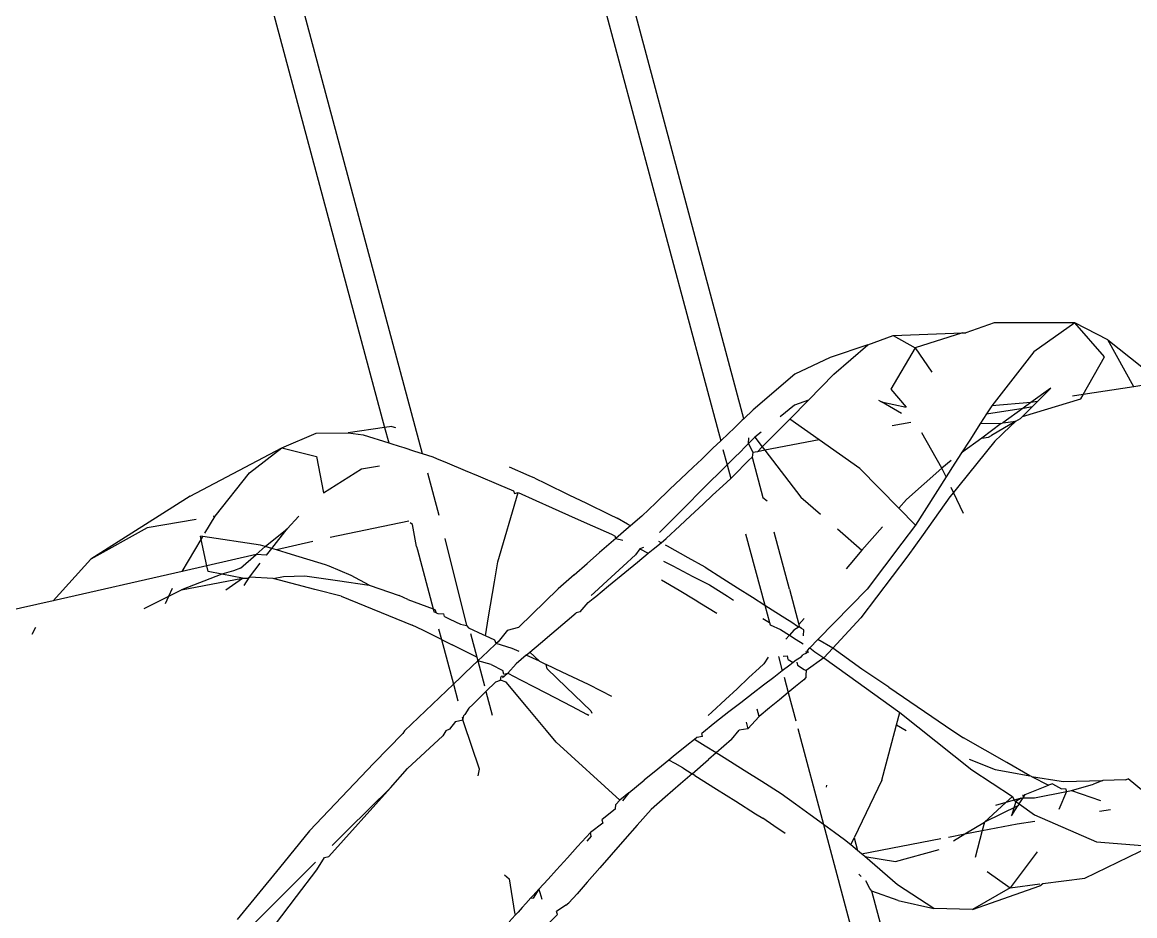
# Model space of a CAD drawing. Header units: inches. Extents: x 3324238 to 135265466, y -1036581 to 20094598.
# Drawn here: x 3354732.773 to 3354733.42, y -519081.756 to -519081.236 of the extents above; entities that cross this region are included whole.
import ezdxf

# ---------------------------------------------------------------- set-up
doc = ezdxf.new("R2010")
doc.units = ezdxf.units.IN
doc.header["$MEASUREMENT"] = 0
doc.layers.add('FURNITURE', color=32, linetype='Continuous', lineweight=13)

msp = doc.modelspace()

# ---------------------------------------------------------------- linework, layer by layer
for p, q in [((3354732.69764, -519079.68336, 0.00267), (3354733.1792, -519081.47959, 0.00267)), ((3354733.19267, -519081.46668, 0.00267), (3354732.71452, -519079.67995, 0.00267)), ((3354732.53111, -519079.71698, 0.00267), (3354733.00561, -519081.48688, 0.00267)), ((3354732.51423, -519079.72039, 0.00267), (3354732.98377, -519081.47178, 0.00267)), ((3354733.33817, -519081.41093, 0.00267), (3354733.32172, -519081.4167, 0.00267)), ((3354733.38506, -519081.41094, 0.00267), (3354733.33817, -519081.41093, 0.00267)), ((3354733.38506, -519081.41094, 0.00267), (3354733.3613, -519081.42776, 0.00267)), ((3354733.40233, -519081.43073, 0.00267), (3354733.38506, -519081.41094, 0.00267)), ((3354733.40439, -519081.42081, 0.00267), (3354733.38506, -519081.41094, 0.00267)), ((3354733.26473, -519081.42373, 0.00267), (3354733.27942, -519081.41833, 0.00267)), ((3354733.27942, -519081.41833, 0.00267), (3354733.31978, -519081.41678, 0.00267)), ((3354733.27942, -519081.41833, 0.00267), (3354733.29229, -519081.42552, 0.00267)), ((3354733.31978, -519081.41678, 0.00267), (3354733.29229, -519081.42552, 0.00267)), ((3354733.31978, -519081.41678, 0.00267), (3354733.32172, -519081.4167, 0.00267)), ((3354733.26473, -519081.42373, 0.00267), (3354733.24285, -519081.43107, 0.00267)), ((3354733.24507, -519081.44073, 0.00267), (3354733.26473, -519081.42373, 0.00267)), ((3354733.29229, -519081.42552, 0.00267), (3354733.27806, -519081.44954, 0.00267)), ((3354733.29229, -519081.42552, 0.00267), (3354733.30198, -519081.43966, 0.00267)), ((3354733.4194, -519081.44804, 0.00267), (3354733.40439, -519081.42081, 0.00267)), ((3354733.40439, -519081.42081, 0.00267), (3354733.4242, -519081.43649, 0.00267)), ((3354733.24285, -519081.43107, 0.00267), (3354733.22233, -519081.44083, 0.00267)), ((3354733.3613, -519081.42776, 0.00267), (3354733.33679, -519081.45913, 0.00267)), ((3354733.39003, -519081.45256, 0.00267), (3354733.40233, -519081.43073, 0.00267)), ((3354733.22233, -519081.44083, 0.00267), (3354733.19801, -519081.46156, 0.00267)), ((3354733.23026, -519081.45584, 0.00267), (3354733.24507, -519081.44073, 0.00267)), ((3354733.27806, -519081.44954, 0.00267), (3354733.28708, -519081.45989, 0.00267)), ((3354733.37121, -519081.44881, 0.00267), (3354733.35957, -519081.45725, 0.00267)), ((3354733.36341, -519081.45666, 0.00267), (3354733.37121, -519081.44881, 0.00267)), ((3354733.4194, -519081.44804, 0.00267), (3354733.39003, -519081.45256, 0.00267)), ((3354733.43096, -519081.44627, 0.00267), (3354733.4194, -519081.44804, 0.00267)), ((3354733.22213, -519081.45876, 0.00267), (3354733.21382, -519081.46551, 0.00267)), ((3354733.21941, -519081.4669, 0.00267), (3354733.23026, -519081.45584, 0.00267)), ((3354733.23026, -519081.45584, 0.00267), (3354733.22213, -519081.45876, 0.00267)), ((3354733.27099, -519081.45579, 0.00267), (3354733.27269, -519081.45678, 0.00267)), ((3354733.28437, -519081.46357, 0.00267), (3354733.27269, -519081.45678, 0.00267)), ((3354733.27269, -519081.45678, 0.00267), (3354733.28708, -519081.45989, 0.00267)), ((3354733.35957, -519081.45725, 0.00267), (3354733.33679, -519081.45913, 0.00267)), ((3354733.38853, -519081.45523, 0.00267), (3354733.35454, -519081.46559, 0.00267)), ((3354733.35957, -519081.45725, 0.00267), (3354733.3551, -519081.46049, 0.00267)), ((3354733.36341, -519081.45666, 0.00267), (3354733.35957, -519081.45725, 0.00267)), ((3354733.36045, -519081.45965, 0.00267), (3354733.36341, -519081.45666, 0.00267)), ((3354733.39003, -519081.45256, 0.00267), (3354733.38389, -519081.45351, 0.00267)), ((3354733.39003, -519081.45256, 0.00267), (3354733.38853, -519081.45523, 0.00267)), ((3354733.38853, -519081.45523, 0.00267), (3354733.39003, -519081.45256, 0.00267)), ((3354733.19801, -519081.46156, 0.00267), (3354733.19267, -519081.46668, 0.00267)), ((3354733.33378, -519081.46384, 0.00267), (3354733.33033, -519081.46923, 0.00267)), ((3354733.33378, -519081.46384, 0.00267), (3354733.3551, -519081.46049, 0.00267)), ((3354733.33564, -519081.46093, 0.00267), (3354733.33378, -519081.46384, 0.00267)), ((3354733.33679, -519081.45913, 0.00267), (3354733.33564, -519081.46093, 0.00267)), ((3354733.3551, -519081.46049, 0.00267), (3354733.34336, -519081.469, 0.00267)), ((3354733.35454, -519081.46559, 0.00267), (3354733.36045, -519081.45965, 0.00267)), ((3354733.3551, -519081.46049, 0.00267), (3354733.36045, -519081.45965, 0.00267)), ((3354732.98787, -519081.47117, 0.00267), (3354732.98377, -519081.47178, 0.00267)), ((3354732.98787, -519081.47117, 0.00267), (3354732.99018, -519081.47181, 0.00267)), ((3354733.18971, -519081.46952, 0.00267), (3354733.18696, -519081.47215, 0.00267)), ((3354733.19174, -519081.46757, 0.00267), (3354733.18971, -519081.46952, 0.00267)), ((3354733.19267, -519081.46668, 0.00267), (3354733.19174, -519081.46757, 0.00267)), ((3354733.20341, -519081.48301, 0.00267), (3354733.21941, -519081.4669, 0.00267)), ((3354733.23656, -519081.47898, 0.00267), (3354733.21941, -519081.4669, 0.00267)), ((3354733.28984, -519081.46877, 0.00267), (3354733.27887, -519081.47087, 0.00267)), ((3354733.33033, -519081.46923, 0.00267), (3354733.32405, -519081.47904, 0.00267)), ((3354733.33033, -519081.46923, 0.00267), (3354733.34222, -519081.46935, 0.00267)), ((3354733.34222, -519081.46935, 0.00267), (3354733.33098, -519081.47798, 0.00267)), ((3354733.35081, -519081.46814, 0.00267), (3354733.33665, -519081.47636, 0.00267)), ((3354733.34222, -519081.46935, 0.00267), (3354733.34336, -519081.469, 0.00267)), ((3354733.34336, -519081.469, 0.00267), (3354733.35081, -519081.46814, 0.00267)), ((3354733.35081, -519081.46814, 0.00267), (3354733.34371, -519081.47486, 0.00267)), ((3354733.35081, -519081.46814, 0.00267), (3354733.35365, -519081.46649, 0.00267)), ((3354733.35454, -519081.46559, 0.00267), (3354733.35365, -519081.46649, 0.00267)), ((3354732.92397, -519081.48351, 0.00267), (3354732.94401, -519081.47513, 0.00267)), ((3354732.94401, -519081.47513, 0.00267), (3354732.9626, -519081.4749, 0.00267)), ((3354732.98377, -519081.47178, 0.00267), (3354732.9626, -519081.4749, 0.00267)), ((3354732.9626, -519081.4749, 0.00267), (3354732.97131, -519081.47594, 0.00267)), ((3354732.97131, -519081.47594, 0.00267), (3354732.98615, -519081.48067, 0.00267)), ((3354732.98377, -519081.47178, 0.00267), (3354732.98615, -519081.48067, 0.00267)), ((3354733.18365, -519081.47532, 0.00267), (3354733.1792, -519081.47959, 0.00267)), ((3354733.18696, -519081.47215, 0.00267), (3354733.18365, -519081.47532, 0.00267)), ((3354733.19913, -519081.47743, 0.00267), (3354733.19538, -519081.48115, 0.00267)), ((3354733.19538, -519081.48115, 0.00267), (3354733.19562, -519081.4777, 0.00267)), ((3354733.20282, -519081.47443, 0.00267), (3354733.19913, -519081.47743, 0.00267)), ((3354733.19913, -519081.47743, 0.00267), (3354733.20341, -519081.48301, 0.00267)), ((3354733.30789, -519081.49544, 0.00267), (3354733.2962, -519081.47481, 0.00267)), ((3354733.33098, -519081.47798, 0.00267), (3354733.31931, -519081.48644, 0.00267)), ((3354733.33098, -519081.47798, 0.00267), (3354733.33492, -519081.47737, 0.00267)), ((3354733.33492, -519081.47737, 0.00267), (3354733.33665, -519081.47636, 0.00267)), ((3354733.34226, -519081.47624, 0.00267), (3354733.33866, -519081.47965, 0.00267)), ((3354733.34371, -519081.47486, 0.00267), (3354733.34226, -519081.47624, 0.00267)), ((3354732.8707, -519081.51169, 0.00267), (3354732.92397, -519081.48351, 0.00267)), ((3354732.90524, -519081.49815, 0.00267), (3354732.92397, -519081.48351, 0.00267)), ((3354732.92397, -519081.48351, 0.00267), (3354732.94406, -519081.48866, 0.00267)), ((3354732.98615, -519081.48067, 0.00267), (3354732.98745, -519081.48109, 0.00267)), ((3354732.98745, -519081.48109, 0.00267), (3354732.9922, -519081.4826, 0.00267)), ((3354732.9922, -519081.4826, 0.00267), (3354732.99494, -519081.48348, 0.00267)), ((3354732.99494, -519081.48348, 0.00267), (3354733.00114, -519081.48545, 0.00267)), ((3354733.17473, -519081.48387, 0.00267), (3354733.16815, -519081.49018, 0.00267)), ((3354733.1792, -519081.47959, 0.00267), (3354733.17473, -519081.48387, 0.00267)), ((3354733.18053, -519081.48455, 0.00267), (3354733.18292, -519081.49348, 0.00267)), ((3354733.19334, -519081.48316, 0.00267), (3354733.19063, -519081.48585, 0.00267)), ((3354733.19538, -519081.48115, 0.00267), (3354733.19334, -519081.48316, 0.00267)), ((3354733.19538, -519081.48115, 0.00267), (3354733.19794, -519081.48639, 0.00267)), ((3354733.20055, -519081.48589, 0.00267), (3354733.20341, -519081.48301, 0.00267)), ((3354733.20341, -519081.48301, 0.00267), (3354733.20497, -519081.48504, 0.00267)), ((3354733.23656, -519081.47898, 0.00267), (3354733.20497, -519081.48504, 0.00267)), ((3354733.26021, -519081.49563, 0.00267), (3354733.23656, -519081.47898, 0.00267)), ((3354733.33866, -519081.47965, 0.00267), (3354733.31771, -519081.5057, 0.00267)), ((3354733.32405, -519081.47904, 0.00267), (3354733.31931, -519081.48644, 0.00267)), ((3354732.94406, -519081.48866, 0.00267), (3354732.94825, -519081.50978, 0.00267)), ((3354733.00114, -519081.48545, 0.00267), (3354733.00561, -519081.48688, 0.00267)), ((3354733.00561, -519081.48688, 0.00267), (3354733.01185, -519081.48887, 0.00267)), ((3354733.01185, -519081.48887, 0.00267), (3354733.01399, -519081.48977, 0.00267)), ((3354733.01399, -519081.48977, 0.00267), (3354733.02021, -519081.49237, 0.00267)), ((3354733.16815, -519081.49018, 0.00267), (3354733.16328, -519081.4948, 0.00267)), ((3354733.18732, -519081.48913, 0.00267), (3354733.18292, -519081.49348, 0.00267)), ((3354733.19063, -519081.48585, 0.00267), (3354733.18732, -519081.48913, 0.00267)), ((3354733.19275, -519081.49374, 0.00267), (3354733.19544, -519081.49103, 0.00267)), ((3354733.19544, -519081.49103, 0.00267), (3354733.19748, -519081.48898, 0.00267)), ((3354733.19794, -519081.48639, 0.00267), (3354733.19748, -519081.48898, 0.00267)), ((3354733.19748, -519081.48898, 0.00267), (3354733.20379, -519081.51251, 0.00267)), ((3354733.20055, -519081.48589, 0.00267), (3354733.19794, -519081.48639, 0.00267)), ((3354733.20497, -519081.48504, 0.00267), (3354733.20055, -519081.48589, 0.00267)), ((3354733.20497, -519081.48504, 0.00267), (3354733.22589, -519081.51232, 0.00267)), ((3354733.3132, -519081.49098, 0.00267), (3354733.30789, -519081.49544, 0.00267)), ((3354733.31931, -519081.48644, 0.00267), (3354733.31543, -519081.4925, 0.00267)), ((3354732.94825, -519081.50978, 0.00267), (3354732.9703, -519081.49586, 0.00267)), ((3354732.9703, -519081.49586, 0.00267), (3354732.98085, -519081.49397, 0.00267)), ((3354733.02021, -519081.49237, 0.00267), (3354733.03061, -519081.49673, 0.00267)), ((3354733.03061, -519081.49673, 0.00267), (3354733.03823, -519081.49992, 0.00267)), ((3354733.06782, -519081.49978, 0.00267), (3354733.0564, -519081.49487, 0.00267)), ((3354733.16328, -519081.4948, 0.00267), (3354733.156, -519081.5017, 0.00267)), ((3354733.18292, -519081.49348, 0.00267), (3354733.17845, -519081.49791, 0.00267)), ((3354733.18292, -519081.49348, 0.00267), (3354733.18504, -519081.50137, 0.00267)), ((3354733.18674, -519081.49978, 0.00267), (3354733.18943, -519081.49707, 0.00267)), ((3354733.18943, -519081.49707, 0.00267), (3354733.19275, -519081.49374, 0.00267)), ((3354733.2828, -519081.51871, 0.00267), (3354733.26021, -519081.49563, 0.00267)), ((3354733.30789, -519081.49544, 0.00267), (3354733.28728, -519081.51364, 0.00267)), ((3354733.31032, -519081.50051, 0.00267), (3354733.30789, -519081.49544, 0.00267)), ((3354733.31543, -519081.4925, 0.00267), (3354733.31032, -519081.50051, 0.00267)), ((3354732.88516, -519081.5234, 0.00267), (3354732.90524, -519081.49815, 0.00267)), ((3354733.00864, -519081.4982, 0.00267), (3354733.01522, -519081.52274, 0.00267)), ((3354733.03823, -519081.49992, 0.00267), (3354733.05003, -519081.50487, 0.00267)), ((3354733.07106, -519081.50118, 0.00267), (3354733.06782, -519081.49978, 0.00267)), ((3354733.07106, -519081.50118, 0.00267), (3354733.07746, -519081.5043, 0.00267)), ((3354733.156, -519081.5017, 0.00267), (3354733.14972, -519081.50766, 0.00267)), ((3354733.1727, -519081.50362, 0.00267), (3354733.1671, -519081.50926, 0.00267)), ((3354733.17845, -519081.49791, 0.00267), (3354733.1727, -519081.50362, 0.00267)), ((3354733.18049, -519081.50561, 0.00267), (3354733.18504, -519081.50137, 0.00267)), ((3354733.18504, -519081.50137, 0.00267), (3354733.18674, -519081.49978, 0.00267)), ((3354733.31032, -519081.50051, 0.00267), (3354733.29242, -519081.52854, 0.00267)), ((3354733.04969, -519081.54987, 0.00267), (3354733.06139, -519081.50963, 0.00267)), ((3354733.05003, -519081.50487, 0.00267), (3354733.05879, -519081.50854, 0.00267)), ((3354733.05879, -519081.50854, 0.00267), (3354733.05925, -519081.51023, 0.00267)), ((3354733.05925, -519081.51023, 0.00267), (3354733.06139, -519081.50963, 0.00267)), ((3354733.06139, -519081.50963, 0.00267), (3354733.07161, -519081.51419, 0.00267)), ((3354733.07746, -519081.5043, 0.00267), (3354733.09098, -519081.51089, 0.00267)), ((3354733.14972, -519081.50766, 0.00267), (3354733.14145, -519081.51551, 0.00267)), ((3354733.1671, -519081.50926, 0.00267), (3354733.15996, -519081.51647, 0.00267)), ((3354733.17453, -519081.51116, 0.00267), (3354733.18049, -519081.50561, 0.00267)), ((3354733.31464, -519081.50953, 0.00267), (3354733.31251, -519081.51217, 0.00267)), ((3354733.31464, -519081.50953, 0.00267), (3354733.31327, -519081.50668, 0.00267)), ((3354733.31771, -519081.5057, 0.00267), (3354733.31464, -519081.50953, 0.00267)), ((3354733.32049, -519081.52175, 0.00267), (3354733.31464, -519081.50953, 0.00267)), ((3354732.8707, -519081.51169, 0.00267), (3354732.81284, -519081.54831, 0.00267)), ((3354733.07161, -519081.51419, 0.00267), (3354733.08127, -519081.51851, 0.00267)), ((3354733.09098, -519081.51089, 0.00267), (3354733.10115, -519081.51585, 0.00267)), ((3354733.10115, -519081.51585, 0.00267), (3354733.11458, -519081.5224, 0.00267)), ((3354733.1333, -519081.52325, 0.00267), (3354733.14145, -519081.51551, 0.00267)), ((3354733.15996, -519081.51647, 0.00267), (3354733.15371, -519081.52277, 0.00267)), ((3354733.16174, -519081.52309, 0.00267), (3354733.16897, -519081.51634, 0.00267)), ((3354733.16897, -519081.51634, 0.00267), (3354733.17453, -519081.51116, 0.00267)), ((3354733.20379, -519081.51251, 0.00267), (3354733.20632, -519081.51441, 0.00267)), ((3354733.22589, -519081.51232, 0.00267), (3354733.23731, -519081.52225, 0.00267)), ((3354733.28728, -519081.51364, 0.00267), (3354733.2828, -519081.51871, 0.00267)), ((3354733.31251, -519081.51217, 0.00267), (3354733.297, -519081.53391, 0.00267)), ((3354732.87929, -519081.53321, 0.00267), (3354732.88516, -519081.5234, 0.00267)), ((3354732.88516, -519081.5234, 0.00267), (3354732.88409, -519081.52358, 0.00267)), ((3354732.9271, -519081.53061, 0.00267), (3354732.93392, -519081.52342, 0.00267)), ((3354733.08127, -519081.51851, 0.00267), (3354733.09454, -519081.52444, 0.00267)), ((3354733.11458, -519081.5224, 0.00267), (3354733.11905, -519081.52458, 0.00267)), ((3354733.1333, -519081.52325, 0.00267), (3354733.12679, -519081.52889, 0.00267)), ((3354733.15371, -519081.52277, 0.00267), (3354733.1456, -519081.53096, 0.00267)), ((3354733.15536, -519081.52903, 0.00267), (3354733.16174, -519081.52309, 0.00267)), ((3354733.29242, -519081.52854, 0.00267), (3354733.2828, -519081.51871, 0.00267)), ((3354732.87422, -519081.52525, 0.00267), (3354732.84563, -519081.53008, 0.00267)), ((3354732.99789, -519081.52621, 0.00267), (3354732.95211, -519081.53577, 0.00267)), ((3354733.00003, -519081.52812, 0.00267), (3354732.99864, -519081.52724, 0.00267)), ((3354733.00229, -519081.54087, 0.00267), (3354733.00003, -519081.52812, 0.00267)), ((3354733.09454, -519081.52444, 0.00267), (3354733.10466, -519081.52896, 0.00267)), ((3354733.10466, -519081.52896, 0.00267), (3354733.11567, -519081.53388, 0.00267)), ((3354733.12497, -519081.52788, 0.00267), (3354733.11905, -519081.52458, 0.00267)), ((3354733.12679, -519081.52889, 0.00267), (3354733.12497, -519081.52788, 0.00267)), ((3354733.12679, -519081.52889, 0.00267), (3354733.12553, -519081.52998, 0.00267)), ((3354733.1475, -519081.53635, 0.00267), (3354733.15536, -519081.52903, 0.00267)), ((3354733.27327, -519081.52946, 0.00267), (3354733.26123, -519081.54305, 0.00267)), ((3354733.29242, -519081.52854, 0.00267), (3354733.28453, -519081.53901, 0.00267)), ((3354732.84563, -519081.53008, 0.00267), (3354732.81284, -519081.54831, 0.00267)), ((3354732.87815, -519081.5351, 0.00267), (3354732.87672, -519081.53489, 0.00267)), ((3354732.87712, -519081.53682, 0.00267), (3354732.87672, -519081.53489, 0.00267)), ((3354732.87712, -519081.53682, 0.00267), (3354732.87815, -519081.5351, 0.00267)), ((3354732.91151, -519081.54011, 0.00267), (3354732.87815, -519081.5351, 0.00267)), ((3354732.91427, -519081.54094, 0.00267), (3354732.9271, -519081.53061, 0.00267)), ((3354732.91815, -519081.54211, 0.00267), (3354732.9271, -519081.53061, 0.00267)), ((3354733.01888, -519081.53638, 0.00267), (3354733.03146, -519081.58692, 0.00267)), ((3354733.11824, -519081.53631, 0.00267), (3354733.10882, -519081.54448, 0.00267)), ((3354733.11567, -519081.53388, 0.00267), (3354733.1179, -519081.53503, 0.00267)), ((3354733.11824, -519081.53631, 0.00267), (3354733.1179, -519081.53503, 0.00267)), ((3354733.12553, -519081.52998, 0.00267), (3354733.11824, -519081.53631, 0.00267)), ((3354733.11824, -519081.53631, 0.00267), (3354733.12231, -519081.5373, 0.00267)), ((3354733.1456, -519081.53096, 0.00267), (3354733.14371, -519081.53286, 0.00267)), ((3354733.14454, -519081.53878, 0.00267), (3354733.1475, -519081.53635, 0.00267)), ((3354733.19369, -519081.53365, 0.00267), (3354733.20478, -519081.57501, 0.00267)), ((3354733.21918, -519081.56574, 0.00267), (3354733.21033, -519081.53268, 0.00267)), ((3354733.24705, -519081.53072, 0.00267), (3354733.26123, -519081.54305, 0.00267)), ((3354733.297, -519081.53391, 0.00267), (3354733.28809, -519081.5464, 0.00267)), ((3354732.86599, -519081.55541, 0.00267), (3354732.87712, -519081.53682, 0.00267)), ((3354732.88034, -519081.55214, 0.00267), (3354732.87712, -519081.53682, 0.00267)), ((3354732.90907, -519081.54559, 0.00267), (3354732.91427, -519081.54094, 0.00267)), ((3354732.91427, -519081.54094, 0.00267), (3354732.91151, -519081.54011, 0.00267)), ((3354732.91815, -519081.54211, 0.00267), (3354732.91427, -519081.54094, 0.00267)), ((3354732.91517, -519081.54594, 0.00267), (3354732.91815, -519081.54211, 0.00267)), ((3354732.9208, -519081.54291, 0.00267), (3354732.91815, -519081.54211, 0.00267)), ((3354732.94202, -519081.53807, 0.00267), (3354732.9208, -519081.54291, 0.00267)), ((3354733.00229, -519081.54087, 0.00267), (3354733.00286, -519081.54297, 0.00267)), ((3354733.13214, -519081.54238, 0.00267), (3354733.12976, -519081.54575, 0.00267)), ((3354733.13441, -519081.54149, 0.00267), (3354733.13214, -519081.54238, 0.00267)), ((3354733.13214, -519081.54238, 0.00267), (3354733.13706, -519081.54492, 0.00267)), ((3354733.13706, -519081.54492, 0.00267), (3354733.14, -519081.54251, 0.00267)), ((3354733.14, -519081.54251, 0.00267), (3354733.14454, -519081.53878, 0.00267)), ((3354733.14454, -519081.53878, 0.00267), (3354733.14321, -519081.53804, 0.00267)), ((3354733.14825, -519081.54084, 0.00267), (3354733.14706, -519081.54018, 0.00267)), ((3354733.16024, -519081.54752, 0.00267), (3354733.14825, -519081.54084, 0.00267)), ((3354733.28453, -519081.53901, 0.00267), (3354733.2644, -519081.5657, 0.00267)), ((3354732.79109, -519081.57249, 0.00267), (3354732.81284, -519081.54831, 0.00267)), ((3354732.90907, -519081.54559, 0.00267), (3354732.88034, -519081.55214, 0.00267)), ((3354732.90003, -519081.55364, 0.00267), (3354732.90907, -519081.54559, 0.00267)), ((3354732.91517, -519081.54594, 0.00267), (3354732.90907, -519081.54559, 0.00267)), ((3354732.92964, -519081.54557, 0.00267), (3354732.9208, -519081.54291, 0.00267)), ((3354732.94948, -519081.55155, 0.00267), (3354732.92964, -519081.54557, 0.00267)), ((3354733.00286, -519081.54297, 0.00267), (3354733.01202, -519081.57715, 0.00267)), ((3354733.10882, -519081.54448, 0.00267), (3354733.10149, -519081.55084, 0.00267)), ((3354733.12976, -519081.54575, 0.00267), (3354733.12248, -519081.55243, 0.00267)), ((3354733.13089, -519081.54999, 0.00267), (3354733.13706, -519081.54492, 0.00267)), ((3354733.17013, -519081.55303, 0.00267), (3354733.16024, -519081.54752, 0.00267)), ((3354733.26123, -519081.54305, 0.00267), (3354733.25431, -519081.55137, 0.00267)), ((3354733.28809, -519081.5464, 0.00267), (3354733.26071, -519081.58235, 0.00267)), ((3354732.86599, -519081.55541, 0.00267), (3354732.79109, -519081.57249, 0.00267)), ((3354732.88034, -519081.55214, 0.00267), (3354732.86599, -519081.55541, 0.00267)), ((3354732.88106, -519081.55552, 0.00267), (3354732.88034, -519081.55214, 0.00267)), ((3354732.88907, -519081.55708, 0.00267), (3354732.88106, -519081.55552, 0.00267)), ((3354732.89596, -519081.55513, 0.00267), (3354732.88907, -519081.55708, 0.00267)), ((3354732.90003, -519081.55364, 0.00267), (3354732.89596, -519081.55513, 0.00267)), ((3354732.90519, -519081.55879, 0.00267), (3354732.91145, -519081.55073, 0.00267)), ((3354732.9516, -519081.55244, 0.00267), (3354732.94948, -519081.55155, 0.00267)), ((3354732.96435, -519081.55776, 0.00267), (3354732.9516, -519081.55244, 0.00267)), ((3354733.04771, -519081.56144, 0.00267), (3354733.04969, -519081.54987, 0.00267)), ((3354733.094, -519081.55734, 0.00267), (3354733.10149, -519081.55084, 0.00267)), ((3354733.12248, -519081.55243, 0.00267), (3354733.11323, -519081.56092, 0.00267)), ((3354733.12345, -519081.5561, 0.00267), (3354733.13089, -519081.54999, 0.00267)), ((3354733.14597, -519081.54952, 0.00267), (3354733.15131, -519081.55228, 0.00267)), ((3354733.15131, -519081.55228, 0.00267), (3354733.16309, -519081.55836, 0.00267)), ((3354733.17013, -519081.55303, 0.00267), (3354733.18039, -519081.55954, 0.00267)), ((3354733.25431, -519081.55137, 0.00267), (3354733.25223, -519081.55387, 0.00267)), ((3354732.88907, -519081.55708, 0.00267), (3354732.86563, -519081.56619, 0.00267)), ((3354732.86563, -519081.56619, 0.00267), (3354732.90115, -519081.55944, 0.00267)), ((3354732.90115, -519081.55944, 0.00267), (3354732.88907, -519081.55708, 0.00267)), ((3354732.89151, -519081.56614, 0.00267), (3354732.90115, -519081.55944, 0.00267)), ((3354732.90115, -519081.55944, 0.00267), (3354732.9042, -519081.55932, 0.00267)), ((3354732.90218, -519081.56371, 0.00267), (3354732.90519, -519081.55879, 0.00267)), ((3354732.9042, -519081.55932, 0.00267), (3354732.90519, -519081.55879, 0.00267)), ((3354732.91904, -519081.55965, 0.00267), (3354732.90519, -519081.55879, 0.00267)), ((3354732.91904, -519081.55965, 0.00267), (3354732.92503, -519081.5585, 0.00267)), ((3354732.94313, -519081.5659, 0.00267), (3354732.91904, -519081.55965, 0.00267)), ((3354732.92503, -519081.5585, 0.00267), (3354732.93746, -519081.55801, 0.00267)), ((3354732.93746, -519081.55801, 0.00267), (3354732.95641, -519081.56081, 0.00267)), ((3354732.95641, -519081.56081, 0.00267), (3354732.97471, -519081.5635, 0.00267)), ((3354732.97471, -519081.5635, 0.00267), (3354732.96435, -519081.55776, 0.00267)), ((3354733.04421, -519081.5819, 0.00267), (3354733.04771, -519081.56144, 0.00267)), ((3354733.094, -519081.55734, 0.00267), (3354733.08472, -519081.56551, 0.00267)), ((3354733.11323, -519081.56092, 0.00267), (3354733.10591, -519081.56763, 0.00267)), ((3354733.11401, -519081.56384, 0.00267), (3354733.12345, -519081.5561, 0.00267)), ((3354733.1447, -519081.56036, 0.00267), (3354733.15507, -519081.5663, 0.00267)), ((3354733.16309, -519081.55836, 0.00267), (3354733.17275, -519081.56334, 0.00267)), ((3354733.18039, -519081.55954, 0.00267), (3354733.18896, -519081.56498, 0.00267)), ((3354732.85824, -519081.56987, 0.00267), (3354732.86034, -519081.56523, 0.00267)), ((3354732.85824, -519081.56987, 0.00267), (3354732.86563, -519081.56619, 0.00267)), ((3354732.95841, -519081.56987, 0.00267), (3354732.94313, -519081.5659, 0.00267)), ((3354732.97471, -519081.5635, 0.00267), (3354732.99224, -519081.5694, 0.00267)), ((3354733.08472, -519081.56551, 0.00267), (3354733.06183, -519081.58795, 0.00267)), ((3354733.10591, -519081.56763, 0.00267), (3354733.10386, -519081.5695, 0.00267)), ((3354733.10653, -519081.56999, 0.00267), (3354733.11401, -519081.56384, 0.00267)), ((3354733.15507, -519081.5663, 0.00267), (3354733.16429, -519081.5719, 0.00267)), ((3354733.17275, -519081.56334, 0.00267), (3354733.18311, -519081.56985, 0.00267)), ((3354733.18896, -519081.56498, 0.00267), (3354733.19769, -519081.57051, 0.00267)), ((3354733.21918, -519081.56574, 0.00267), (3354733.22468, -519081.58629, 0.00267)), ((3354733.2644, -519081.5657, 0.00267), (3354733.23575, -519081.59507, 0.00267)), ((3354732.79109, -519081.57249, 0.00267), (3354732.76258, -519081.579, 0.00267)), ((3354732.8439, -519081.577, 0.00267), (3354732.85824, -519081.56987, 0.00267)), ((3354732.85629, -519081.57418, 0.00267), (3354732.85824, -519081.56987, 0.00267)), ((3354732.95841, -519081.56987, 0.00267), (3354732.99988, -519081.58665, 0.00267)), ((3354732.99729, -519081.57176, 0.00267), (3354732.99224, -519081.5694, 0.00267)), ((3354732.99729, -519081.57176, 0.00267), (3354733.01202, -519081.57715, 0.00267)), ((3354733.09748, -519081.57897, 0.00267), (3354733.10212, -519081.57361, 0.00267)), ((3354733.10212, -519081.57361, 0.00267), (3354733.10506, -519081.57119, 0.00267)), ((3354733.10506, -519081.57119, 0.00267), (3354733.10653, -519081.56999, 0.00267)), ((3354733.16429, -519081.5719, 0.00267), (3354733.16713, -519081.57368, 0.00267)), ((3354733.16713, -519081.57368, 0.00267), (3354733.17694, -519081.57979, 0.00267)), ((3354733.18311, -519081.56985, 0.00267), (3354733.18675, -519081.57214, 0.00267)), ((3354733.19769, -519081.57051, 0.00267), (3354733.20478, -519081.57501, 0.00267)), ((3354733.20478, -519081.57501, 0.00267), (3354733.20751, -519081.58518, 0.00267)), ((3354733.20478, -519081.57501, 0.00267), (3354733.21123, -519081.5791, 0.00267)), ((3354733.01202, -519081.57715, 0.00267), (3354733.01304, -519081.57752, 0.00267)), ((3354733.01202, -519081.57715, 0.00267), (3354733.01248, -519081.57888, 0.00267)), ((3354733.01378, -519081.57948, 0.00267), (3354733.01248, -519081.57888, 0.00267)), ((3354733.01304, -519081.57752, 0.00267), (3354733.01378, -519081.57948, 0.00267)), ((3354733.01378, -519081.57948, 0.00267), (3354733.0148, -519081.57996, 0.00267)), ((3354733.0148, -519081.57996, 0.00267), (3354733.01821, -519081.58016, 0.00267)), ((3354733.01864, -519081.58176, 0.00267), (3354733.01821, -519081.58016, 0.00267)), ((3354733.08998, -519081.58393, 0.00267), (3354733.09512, -519081.57956, 0.00267)), ((3354733.09748, -519081.57897, 0.00267), (3354733.09512, -519081.57956, 0.00267)), ((3354733.21123, -519081.5791, 0.00267), (3354733.21653, -519081.58246, 0.00267)), ((3354732.77871, -519081.59187, 0.00267), (3354732.78085, -519081.58778, 0.00267)), ((3354733.00593, -519081.58967, 0.00267), (3354732.99988, -519081.58665, 0.00267)), ((3354733.01864, -519081.58176, 0.00267), (3354733.02167, -519081.58318, 0.00267)), ((3354733.02167, -519081.58318, 0.00267), (3354733.02789, -519081.58609, 0.00267)), ((3354733.02789, -519081.58609, 0.00267), (3354733.03146, -519081.58692, 0.00267)), ((3354733.03146, -519081.58692, 0.00267), (3354733.03283, -519081.5884, 0.00267)), ((3354733.04234, -519081.59286, 0.00267), (3354733.04421, -519081.5819, 0.00267)), ((3354733.05516, -519081.58963, 0.00267), (3354733.06183, -519081.58795, 0.00267)), ((3354733.08104, -519081.59153, 0.00267), (3354733.08998, -519081.58393, 0.00267)), ((3354733.20367, -519081.58277, 0.00267), (3354733.20751, -519081.58518, 0.00267)), ((3354733.20751, -519081.58518, 0.00267), (3354733.20789, -519081.5866, 0.00267)), ((3354733.20789, -519081.5866, 0.00267), (3354733.21392, -519081.58921, 0.00267)), ((3354733.21653, -519081.58246, 0.00267), (3354733.2205, -519081.58497, 0.00267)), ((3354733.2205, -519081.58497, 0.00267), (3354733.22382, -519081.58725, 0.00267)), ((3354733.22478, -519081.58769, 0.00267), (3354733.22173, -519081.5896, 0.00267)), ((3354733.22382, -519081.58725, 0.00267), (3354733.22478, -519081.58769, 0.00267)), ((3354733.22769, -519081.5829, 0.00267), (3354733.22468, -519081.58629, 0.00267)), ((3354733.22468, -519081.58629, 0.00267), (3354733.22478, -519081.58769, 0.00267)), ((3354733.22616, -519081.58862, 0.00267), (3354733.22478, -519081.58769, 0.00267)), ((3354733.26071, -519081.58235, 0.00267), (3354733.24433, -519081.60015, 0.00267)), ((3354733.01684, -519081.59512, 0.00267), (3354733.00593, -519081.58967, 0.00267)), ((3354733.01517, -519081.58888, 0.00267), (3354733.01684, -519081.59512, 0.00267)), ((3354733.04116, -519081.59231, 0.00267), (3354733.03283, -519081.5884, 0.00267)), ((3354733.03368, -519081.59159, 0.00267), (3354733.03738, -519081.60538, 0.00267)), ((3354733.04234, -519081.59286, 0.00267), (3354733.04116, -519081.59231, 0.00267)), ((3354733.04785, -519081.59546, 0.00267), (3354733.04234, -519081.59286, 0.00267)), ((3354733.05516, -519081.58963, 0.00267), (3354733.04971, -519081.59633, 0.00267)), ((3354733.07438, -519081.59719, 0.00267), (3354733.08104, -519081.59153, 0.00267)), ((3354733.21392, -519081.58921, 0.00267), (3354733.21921, -519081.59244, 0.00267)), ((3354733.21921, -519081.59244, 0.00267), (3354733.21702, -519081.5949, 0.00267)), ((3354733.22173, -519081.5896, 0.00267), (3354733.21921, -519081.59244, 0.00267)), ((3354733.21921, -519081.59244, 0.00267), (3354733.22317, -519081.59502, 0.00267)), ((3354733.22749, -519081.58951, 0.00267), (3354733.22616, -519081.58862, 0.00267)), ((3354733.22738, -519081.59295, 0.00267), (3354733.22749, -519081.58951, 0.00267)), ((3354733.01684, -519081.59512, 0.00267), (3354733.02377, -519081.62098, 0.00267)), ((3354733.01684, -519081.59512, 0.00267), (3354733.02303, -519081.59821, 0.00267)), ((3354733.02612, -519081.59976, 0.00267), (3354733.02303, -519081.59821, 0.00267)), ((3354733.03235, -519081.60287, 0.00267), (3354733.02612, -519081.59976, 0.00267)), ((3354733.04858, -519081.59733, 0.00267), (3354733.04372, -519081.60196, 0.00267)), ((3354733.04858, -519081.59733, 0.00267), (3354733.04785, -519081.59546, 0.00267)), ((3354733.04971, -519081.59633, 0.00267), (3354733.04858, -519081.59733, 0.00267)), ((3354733.05796, -519081.60023, 0.00267), (3354733.04858, -519081.59733, 0.00267)), ((3354733.06195, -519081.60211, 0.00267), (3354733.05796, -519081.60023, 0.00267)), ((3354733.06823, -519081.60242, 0.00267), (3354733.07438, -519081.59719, 0.00267)), ((3354733.22317, -519081.59502, 0.00267), (3354733.22724, -519081.59757, 0.00267)), ((3354733.22963, -519081.60134, 0.00267), (3354733.23098, -519081.59996, 0.00267)), ((3354733.23575, -519081.59507, 0.00267), (3354733.23098, -519081.59996, 0.00267)), ((3354733.23098, -519081.59996, 0.00267), (3354733.23402, -519081.60212, 0.00267)), ((3354733.24433, -519081.60015, 0.00267), (3354733.23575, -519081.59507, 0.00267)), ((3354733.24433, -519081.60015, 0.00267), (3354733.23915, -519081.60578, 0.00267)), ((3354733.26125, -519081.6122, 0.00267), (3354733.24433, -519081.60015, 0.00267)), ((3354733.03738, -519081.60538, 0.00267), (3354733.03235, -519081.60287, 0.00267)), ((3354733.03794, -519081.60747, 0.00267), (3354733.03445, -519081.6108, 0.00267)), ((3354733.03738, -519081.60538, 0.00267), (3354733.03794, -519081.60747, 0.00267)), ((3354733.03794, -519081.60747, 0.00267), (3354733.04372, -519081.60196, 0.00267)), ((3354733.03794, -519081.60747, 0.00267), (3354733.04184, -519081.62202, 0.00267)), ((3354733.04573, -519081.60956, 0.00267), (3354733.03794, -519081.60747, 0.00267)), ((3354733.06618, -519081.60416, 0.00267), (3354733.06032, -519081.60914, 0.00267)), ((3354733.06618, -519081.60416, 0.00267), (3354733.06823, -519081.60242, 0.00267)), ((3354733.07375, -519081.60772, 0.00267), (3354733.06618, -519081.60416, 0.00267)), ((3354733.06823, -519081.60242, 0.00267), (3354733.07375, -519081.60772, 0.00267)), ((3354733.20689, -519081.60523, 0.00267), (3354733.20438, -519081.60911, 0.00267)), ((3354733.21279, -519081.60487, 0.00267), (3354733.21503, -519081.61324, 0.00267)), ((3354733.21555, -519081.6047, 0.00267), (3354733.218, -519081.60455, 0.00267)), ((3354733.21854, -519081.60657, 0.00267), (3354733.218, -519081.60455, 0.00267)), ((3354733.21854, -519081.60657, 0.00267), (3354733.22137, -519081.60836, 0.00267)), ((3354733.22312, -519081.60702, 0.00267), (3354733.22137, -519081.60836, 0.00267)), ((3354733.22592, -519081.60532, 0.00267), (3354733.22312, -519081.60702, 0.00267)), ((3354733.22592, -519081.60532, 0.00267), (3354733.22704, -519081.604, 0.00267)), ((3354733.22916, -519081.60306, 0.00267), (3354733.22704, -519081.604, 0.00267)), ((3354733.22916, -519081.60306, 0.00267), (3354733.2289, -519081.60209, 0.00267)), ((3354733.23915, -519081.60578, 0.00267), (3354733.22895, -519081.61311, 0.00267)), ((3354733.22963, -519081.60134, 0.00267), (3354733.22916, -519081.60306, 0.00267)), ((3354733.23024, -519081.60285, 0.00267), (3354733.22963, -519081.60134, 0.00267)), ((3354733.23402, -519081.60212, 0.00267), (3354733.23915, -519081.60578, 0.00267)), ((3354733.23915, -519081.60578, 0.00267), (3354733.25294, -519081.61562, 0.00267)), ((3354733.03445, -519081.6108, 0.00267), (3354733.03017, -519081.61488, 0.00267)), ((3354733.04573, -519081.60956, 0.00267), (3354733.05258, -519081.61313, 0.00267)), ((3354733.05315, -519081.61524, 0.00267), (3354733.05258, -519081.61313, 0.00267)), ((3354733.06032, -519081.60914, 0.00267), (3354733.05535, -519081.61457, 0.00267)), ((3354733.07375, -519081.60772, 0.00267), (3354733.07765, -519081.60956, 0.00267)), ((3354733.07832, -519081.61211, 0.00267), (3354733.07765, -519081.60956, 0.00267)), ((3354733.08706, -519081.61398, 0.00267), (3354733.07765, -519081.60956, 0.00267)), ((3354733.07832, -519081.61211, 0.00267), (3354733.08941, -519081.62276, 0.00267)), ((3354733.09943, -519081.6198, 0.00267), (3354733.08706, -519081.61398, 0.00267)), ((3354733.20151, -519081.61177, 0.00267), (3354733.19563, -519081.61722, 0.00267)), ((3354733.20438, -519081.60911, 0.00267), (3354733.20151, -519081.61177, 0.00267)), ((3354733.21503, -519081.61324, 0.00267), (3354733.21003, -519081.61708, 0.00267)), ((3354733.21941, -519081.60987, 0.00267), (3354733.21503, -519081.61324, 0.00267)), ((3354733.22137, -519081.60836, 0.00267), (3354733.21941, -519081.60987, 0.00267)), ((3354733.22345, -519081.60825, 0.00267), (3354733.2239, -519081.60994, 0.00267)), ((3354733.2239, -519081.60994, 0.00267), (3354733.22781, -519081.6124, 0.00267)), ((3354733.22781, -519081.6124, 0.00267), (3354733.22895, -519081.61311, 0.00267)), ((3354733.22895, -519081.61311, 0.00267), (3354733.22864, -519081.61552, 0.00267)), ((3354733.2769, -519081.62273, 0.00267), (3354733.26125, -519081.6122, 0.00267)), ((3354733.02377, -519081.62098, 0.00267), (3354733.02802, -519081.61693, 0.00267)), ((3354733.03017, -519081.61488, 0.00267), (3354733.02802, -519081.61693, 0.00267)), ((3354733.04841, -519081.61969, 0.00267), (3354733.04271, -519081.62528, 0.00267)), ((3354733.04841, -519081.61969, 0.00267), (3354733.05115, -519081.61861, 0.00267)), ((3354733.05115, -519081.61861, 0.00267), (3354733.05163, -519081.61653, 0.00267)), ((3354733.05437, -519081.61979, 0.00267), (3354733.05115, -519081.61861, 0.00267)), ((3354733.05346, -519081.61638, 0.00267), (3354733.05163, -519081.61653, 0.00267)), ((3354733.05346, -519081.61638, 0.00267), (3354733.05238, -519081.61742, 0.00267)), ((3354733.05315, -519081.61524, 0.00267), (3354733.05535, -519081.61457, 0.00267)), ((3354733.05535, -519081.61457, 0.00267), (3354733.05346, -519081.61638, 0.00267)), ((3354733.06717, -519081.63509, 0.00267), (3354733.05437, -519081.61979, 0.00267)), ((3354733.05535, -519081.61457, 0.00267), (3354733.06277, -519081.61844, 0.00267)), ((3354733.06277, -519081.61844, 0.00267), (3354733.07118, -519081.62282, 0.00267)), ((3354733.10234, -519081.62117, 0.00267), (3354733.09943, -519081.6198, 0.00267)), ((3354733.19563, -519081.61722, 0.00267), (3354733.1887, -519081.62366, 0.00267)), ((3354733.21003, -519081.61708, 0.00267), (3354733.20414, -519081.62161, 0.00267)), ((3354733.21604, -519081.61701, 0.00267), (3354733.21843, -519081.62593, 0.00267)), ((3354733.22748, -519081.61846, 0.00267), (3354733.22274, -519081.62238, 0.00267)), ((3354733.22865, -519081.61718, 0.00267), (3354733.22748, -519081.61846, 0.00267)), ((3354733.22864, -519081.61552, 0.00267), (3354733.22865, -519081.61718, 0.00267)), ((3354733.25294, -519081.61562, 0.00267), (3354733.28347, -519081.6374, 0.00267)), ((3354733.02377, -519081.62098, 0.00267), (3354732.99534, -519081.64808, 0.00267)), ((3354733.02377, -519081.62098, 0.00267), (3354733.02637, -519081.63069, 0.00267)), ((3354733.04271, -519081.62528, 0.00267), (3354733.03921, -519081.62872, 0.00267)), ((3354733.04271, -519081.62528, 0.00267), (3354733.04638, -519081.63896, 0.00267)), ((3354733.07118, -519081.62282, 0.00267), (3354733.08273, -519081.62884, 0.00267)), ((3354733.08941, -519081.62276, 0.00267), (3354733.10368, -519081.63646, 0.00267)), ((3354733.10982, -519081.62503, 0.00267), (3354733.10234, -519081.62117, 0.00267)), ((3354733.11599, -519081.62821, 0.00267), (3354733.10982, -519081.62503, 0.00267)), ((3354733.1887, -519081.62366, 0.00267), (3354733.18196, -519081.62991, 0.00267)), ((3354733.19803, -519081.62631, 0.00267), (3354733.19088, -519081.63181, 0.00267)), ((3354733.20414, -519081.62161, 0.00267), (3354733.19803, -519081.62631, 0.00267)), ((3354733.21843, -519081.62593, 0.00267), (3354733.21346, -519081.63004, 0.00267)), ((3354733.22274, -519081.62238, 0.00267), (3354733.21843, -519081.62593, 0.00267)), ((3354733.21843, -519081.62593, 0.00267), (3354733.22281, -519081.64225, 0.00267)), ((3354733.2769, -519081.62273, 0.00267), (3354733.31419, -519081.64808, 0.00267)), ((3354733.03499, -519081.63286, 0.00267), (3354733.03283, -519081.63498, 0.00267)), ((3354733.03921, -519081.62872, 0.00267), (3354733.03499, -519081.63286, 0.00267)), ((3354733.08273, -519081.62884, 0.00267), (3354733.09239, -519081.63388, 0.00267)), ((3354733.18196, -519081.62991, 0.00267), (3354733.17408, -519081.63722, 0.00267)), ((3354733.19088, -519081.63181, 0.00267), (3354733.18389, -519081.63719, 0.00267)), ((3354733.21346, -519081.63004, 0.00267), (3354733.20768, -519081.63481, 0.00267)), ((3354733.02933, -519081.64171, 0.00267), (3354733.02978, -519081.63926, 0.00267)), ((3354733.03051, -519081.63855, 0.00267), (3354733.02978, -519081.63926, 0.00267)), ((3354733.03283, -519081.63498, 0.00267), (3354733.03051, -519081.63855, 0.00267)), ((3354733.0779, -519081.6479, 0.00267), (3354733.06717, -519081.63509, 0.00267)), ((3354733.09239, -519081.63388, 0.00267), (3354733.10147, -519081.63861, 0.00267)), ((3354733.10256, -519081.63922, 0.00267), (3354733.10147, -519081.63861, 0.00267)), ((3354733.10368, -519081.63646, 0.00267), (3354733.10419, -519081.63788, 0.00267)), ((3354733.17408, -519081.63722, 0.00267), (3354733.17195, -519081.6392, 0.00267)), ((3354733.18389, -519081.63719, 0.00267), (3354733.17576, -519081.64346, 0.00267)), ((3354733.20161, -519081.63983, 0.00267), (3354733.19495, -519081.64697, 0.00267)), ((3354733.20161, -519081.63983, 0.00267), (3354733.20045, -519081.63545, 0.00267)), ((3354733.20768, -519081.63481, 0.00267), (3354733.20161, -519081.63983, 0.00267)), ((3354733.2815, -519081.64472, 0.00267), (3354733.28347, -519081.6374, 0.00267)), ((3354733.28347, -519081.6374, 0.00267), (3354733.32534, -519081.6708, 0.00267)), ((3354733.02496, -519081.64271, 0.00267), (3354733.02155, -519081.64721, 0.00267)), ((3354733.02496, -519081.64271, 0.00267), (3354733.02933, -519081.64171, 0.00267)), ((3354733.0289, -519081.64011, 0.00267), (3354733.02933, -519081.64171, 0.00267)), ((3354733.02981, -519081.64352, 0.00267), (3354733.02933, -519081.64171, 0.00267)), ((3354733.03903, -519081.67035, 0.00267), (3354733.02981, -519081.64352, 0.00267)), ((3354733.17576, -519081.64346, 0.00267), (3354733.16821, -519081.64961, 0.00267)), ((3354733.19393, -519081.64317, 0.00267), (3354733.19495, -519081.64697, 0.00267)), ((3354733.27877, -519081.65487, 0.00267), (3354733.2815, -519081.64472, 0.00267)), ((3354733.2815, -519081.64472, 0.00267), (3354733.28711, -519081.64787, 0.00267)), ((3354732.99433, -519081.64969, 0.00267), (3354732.97754, -519081.66689, 0.00267)), ((3354732.99534, -519081.64808, 0.00267), (3354732.99433, -519081.64969, 0.00267)), ((3354733.01754, -519081.65109, 0.00267), (3354732.99705, -519081.6701, 0.00267)), ((3354733.01938, -519081.64818, 0.00267), (3354733.01754, -519081.65109, 0.00267)), ((3354733.02155, -519081.64721, 0.00267), (3354733.01938, -519081.64818, 0.00267)), ((3354733.08362, -519081.65473, 0.00267), (3354733.0779, -519081.6479, 0.00267)), ((3354733.16527, -519081.652, 0.00267), (3354733.16393, -519081.65309, 0.00267)), ((3354733.16869, -519081.65142, 0.00267), (3354733.16527, -519081.652, 0.00267)), ((3354733.16869, -519081.65142, 0.00267), (3354733.16821, -519081.64961, 0.00267)), ((3354733.18552, -519081.65312, 0.00267), (3354733.19001, -519081.64781, 0.00267)), ((3354733.19495, -519081.64697, 0.00267), (3354733.19001, -519081.64781, 0.00267)), ((3354733.22404, -519081.64685, 0.00267), (3354733.23901, -519081.70268, 0.00267)), ((3354733.31419, -519081.64808, 0.00267), (3354733.3204, -519081.6523, 0.00267)), ((3354733.34551, -519081.6666, 0.00267), (3354733.3204, -519081.6523, 0.00267)), ((3354733.12062, -519081.68837, 0.00267), (3354733.08362, -519081.65473, 0.00267)), ((3354733.1595, -519081.6567, 0.00267), (3354733.15162, -519081.66312, 0.00267)), ((3354733.16393, -519081.65309, 0.00267), (3354733.1595, -519081.6567, 0.00267)), ((3354733.17015, -519081.65698, 0.00267), (3354733.16393, -519081.65309, 0.00267)), ((3354733.17651, -519081.66096, 0.00267), (3354733.17015, -519081.65698, 0.00267)), ((3354733.18552, -519081.65312, 0.00267), (3354733.17651, -519081.66096, 0.00267)), ((3354733.27287, -519081.67679, 0.00267), (3354733.27877, -519081.65487, 0.00267)), ((3354733.14907, -519081.6652, 0.00267), (3354733.1426, -519081.67046, 0.00267)), ((3354733.15162, -519081.66312, 0.00267), (3354733.14907, -519081.6652, 0.00267)), ((3354733.1527, -519081.66722, 0.00267), (3354733.14907, -519081.6652, 0.00267)), ((3354733.16256, -519081.67311, 0.00267), (3354733.17219, -519081.66472, 0.00267)), ((3354733.17651, -519081.66096, 0.00267), (3354733.17219, -519081.66472, 0.00267)), ((3354733.18124, -519081.66392, 0.00267), (3354733.17651, -519081.66096, 0.00267)), ((3354733.19285, -519081.67118, 0.00267), (3354733.18124, -519081.66392, 0.00267)), ((3354733.32371, -519081.66469, 0.00267), (3354733.33879, -519081.67068, 0.00267)), ((3354732.97754, -519081.66689, 0.00267), (3354732.94018, -519081.70638, 0.00267)), ((3354732.98711, -519081.68121, 0.00267), (3354732.99705, -519081.6701, 0.00267)), ((3354733.03809, -519081.67439, 0.00267), (3354733.03903, -519081.67035, 0.00267)), ((3354733.1426, -519081.67046, 0.00267), (3354733.13468, -519081.67692, 0.00267)), ((3354733.15723, -519081.66975, 0.00267), (3354733.1527, -519081.66722, 0.00267)), ((3354733.15723, -519081.66975, 0.00267), (3354733.16256, -519081.67311, 0.00267)), ((3354733.20317, -519081.67764, 0.00267), (3354733.19285, -519081.67118, 0.00267)), ((3354733.32534, -519081.6708, 0.00267), (3354733.34892, -519081.68632, 0.00267)), ((3354733.33879, -519081.67068, 0.00267), (3354733.34645, -519081.67203, 0.00267)), ((3354733.35893, -519081.67424, 0.00267), (3354733.34551, -519081.6666, 0.00267)), ((3354733.34645, -519081.67203, 0.00267), (3354733.35893, -519081.67424, 0.00267)), ((3354733.1257, -519081.68423, 0.00267), (3354733.13468, -519081.67692, 0.00267)), ((3354733.16256, -519081.67311, 0.00267), (3354733.15579, -519081.67899, 0.00267)), ((3354733.16418, -519081.67413, 0.00267), (3354733.16256, -519081.67311, 0.00267)), ((3354733.16418, -519081.67413, 0.00267), (3354733.17675, -519081.68205, 0.00267)), ((3354733.21445, -519081.68469, 0.00267), (3354733.20317, -519081.67764, 0.00267)), ((3354733.27287, -519081.67679, 0.00267), (3354733.25683, -519081.71036, 0.00267)), ((3354733.35991, -519081.67479, 0.00267), (3354733.35893, -519081.67424, 0.00267)), ((3354733.35991, -519081.67479, 0.00267), (3354733.37711, -519081.67745, 0.00267)), ((3354733.35991, -519081.67479, 0.00267), (3354733.36982, -519081.67974, 0.00267)), ((3354733.37711, -519081.67745, 0.00267), (3354733.37835, -519081.67767, 0.00267)), ((3354733.37835, -519081.67767, 0.00267), (3354733.40151, -519081.67694, 0.00267)), ((3354733.40151, -519081.67694, 0.00267), (3354733.39605, -519081.67906, 0.00267)), ((3354733.41454, -519081.67654, 0.00267), (3354733.40151, -519081.67694, 0.00267)), ((3354733.41454, -519081.67654, 0.00267), (3354733.41624, -519081.67596, 0.00267)), ((3354733.43275, -519081.68975, 0.00267), (3354733.41624, -519081.67596, 0.00267)), ((3354732.95124, -519081.7213, 0.00267), (3354732.98711, -519081.68121, 0.00267)), ((3354732.98711, -519081.68121, 0.00267), (3354732.96245, -519081.70562, 0.00267)), ((3354733.1257, -519081.68423, 0.00267), (3354733.12062, -519081.68837, 0.00267)), ((3354733.1257, -519081.68423, 0.00267), (3354733.12219, -519081.68884, 0.00267)), ((3354733.15579, -519081.67899, 0.00267), (3354733.14695, -519081.68669, 0.00267)), ((3354733.17675, -519081.68205, 0.00267), (3354733.188, -519081.68913, 0.00267)), ((3354733.22267, -519081.69072, 0.00267), (3354733.21445, -519081.68469, 0.00267)), ((3354733.24076, -519081.67965, 0.00267), (3354733.24045, -519081.68083, 0.00267)), ((3354733.35503, -519081.68702, 0.00267), (3354733.3562, -519081.6852, 0.00267)), ((3354733.3562, -519081.6852, 0.00267), (3354733.36982, -519081.67974, 0.00267)), ((3354733.36163, -519081.68706, 0.00267), (3354733.38021, -519081.68337, 0.00267)), ((3354733.37217, -519081.679, 0.00267), (3354733.36982, -519081.67974, 0.00267)), ((3354733.37217, -519081.679, 0.00267), (3354733.37736, -519081.68194, 0.00267)), ((3354733.38021, -519081.68337, 0.00267), (3354733.37575, -519081.69384, 0.00267)), ((3354733.37736, -519081.68194, 0.00267), (3354733.3797, -519081.68158, 0.00267)), ((3354733.3797, -519081.68158, 0.00267), (3354733.38021, -519081.68337, 0.00267)), ((3354733.3797, -519081.68158, 0.00267), (3354733.38021, -519081.68337, 0.00267)), ((3354733.38021, -519081.68337, 0.00267), (3354733.38318, -519081.68278, 0.00267)), ((3354733.38318, -519081.68278, 0.00267), (3354733.39605, -519081.67906, 0.00267)), ((3354733.38318, -519081.68278, 0.00267), (3354733.40006, -519081.68857, 0.00267)), ((3354733.1181, -519081.69345, 0.00267), (3354733.11819, -519081.69103, 0.00267)), ((3354733.11819, -519081.69103, 0.00267), (3354733.12062, -519081.68837, 0.00267)), ((3354733.14695, -519081.68669, 0.00267), (3354733.13872, -519081.69386, 0.00267)), ((3354733.188, -519081.68913, 0.00267), (3354733.1995, -519081.69637, 0.00267)), ((3354733.23119, -519081.69696, 0.00267), (3354733.22267, -519081.69072, 0.00267)), ((3354733.33253, -519081.70123, 0.00267), (3354733.34501, -519081.68986, 0.00267)), ((3354733.34501, -519081.68986, 0.00267), (3354733.3391, -519081.69154, 0.00267)), ((3354733.34501, -519081.68986, 0.00267), (3354733.34892, -519081.68632, 0.00267)), ((3354733.34993, -519081.68847, 0.00267), (3354733.34501, -519081.68986, 0.00267)), ((3354733.35093, -519081.68919, 0.00267), (3354733.34834, -519081.69752, 0.00267)), ((3354733.34892, -519081.68632, 0.00267), (3354733.34993, -519081.68847, 0.00267)), ((3354733.3539, -519081.68734, 0.00267), (3354733.34993, -519081.68847, 0.00267)), ((3354733.34993, -519081.68847, 0.00267), (3354733.35093, -519081.68919, 0.00267)), ((3354733.3539, -519081.68734, 0.00267), (3354733.35093, -519081.68919, 0.00267)), ((3354733.35093, -519081.68919, 0.00267), (3354733.35279, -519081.69053, 0.00267)), ((3354733.35279, -519081.69053, 0.00267), (3354733.35203, -519081.69174, 0.00267)), ((3354733.35279, -519081.69053, 0.00267), (3354733.35503, -519081.68702, 0.00267)), ((3354733.35279, -519081.69053, 0.00267), (3354733.36164, -519081.69689, 0.00267)), ((3354733.3539, -519081.68734, 0.00267), (3354733.35503, -519081.68702, 0.00267)), ((3354733.35497, -519081.68538, 0.00267), (3354733.35503, -519081.68702, 0.00267)), ((3354733.35503, -519081.68702, 0.00267), (3354733.36163, -519081.68706, 0.00267)), ((3354733.1181, -519081.69345, 0.00267), (3354733.1101, -519081.69993, 0.00267)), ((3354733.13872, -519081.69386, 0.00267), (3354733.13072, -519081.70296, 0.00267)), ((3354733.1995, -519081.69637, 0.00267), (3354733.20367, -519081.699, 0.00267)), ((3354733.23901, -519081.70268, 0.00267), (3354733.23119, -519081.69696, 0.00267)), ((3354733.35203, -519081.69174, 0.00267), (3354733.33253, -519081.70123, 0.00267)), ((3354733.34834, -519081.69752, 0.00267), (3354733.35203, -519081.69174, 0.00267)), ((3354733.36164, -519081.69689, 0.00267), (3354733.39774, -519081.71262, 0.00267)), ((3354733.39945, -519081.69487, 0.00267), (3354733.40589, -519081.69388, 0.00267)), ((3354733.11062, -519081.70188, 0.00267), (3354733.10342, -519081.70727, 0.00267)), ((3354733.1101, -519081.69993, 0.00267), (3354733.11062, -519081.70188, 0.00267)), ((3354733.13072, -519081.70296, 0.00267), (3354733.1235, -519081.71117, 0.00267)), ((3354733.21007, -519081.70337, 0.00267), (3354733.20367, -519081.699, 0.00267)), ((3354733.21673, -519081.70792, 0.00267), (3354733.21007, -519081.70337, 0.00267)), ((3354733.23901, -519081.70268, 0.00267), (3354733.71898, -519083.49301, 0.00267)), ((3354733.2453, -519081.70729, 0.00267), (3354733.23901, -519081.70268, 0.00267)), ((3354733.32122, -519081.70806, 0.00267), (3354733.33253, -519081.70123, 0.00267)), ((3354733.33253, -519081.70123, 0.00267), (3354733.33123, -519081.70614, 0.00267)), ((3354733.33123, -519081.70614, 0.00267), (3354733.35166, -519081.70222, 0.00267)), ((3354733.35166, -519081.70222, 0.00267), (3354733.36193, -519081.70064, 0.00267)), ((3354732.94018, -519081.70638, 0.00267), (3354732.92263, -519081.72782, 0.00267)), ((3354732.96245, -519081.70562, 0.00267), (3354732.95331, -519081.71476, 0.00267)), ((3354733.10342, -519081.70727, 0.00267), (3354733.09601, -519081.71543, 0.00267)), ((3354733.10397, -519081.70937, 0.00267), (3354733.10146, -519081.7122, 0.00267)), ((3354733.10397, -519081.70937, 0.00267), (3354733.10342, -519081.70727, 0.00267)), ((3354733.25115, -519081.71156, 0.00267), (3354733.2453, -519081.70729, 0.00267)), ((3354733.25493, -519081.71433, 0.00267), (3354733.25683, -519081.71036, 0.00267)), ((3354733.25683, -519081.71036, 0.00267), (3354733.25878, -519081.71765, 0.00267)), ((3354733.26105, -519081.7196, 0.00267), (3354733.30728, -519081.71073, 0.00267)), ((3354733.3116, -519081.7099, 0.00267), (3354733.32122, -519081.70806, 0.00267)), ((3354733.31451, -519081.71212, 0.00267), (3354733.32122, -519081.70806, 0.00267)), ((3354733.32122, -519081.70806, 0.00267), (3354733.33123, -519081.70614, 0.00267)), ((3354733.33123, -519081.70614, 0.00267), (3354733.32712, -519081.7217, 0.00267)), ((3354733.09601, -519081.71543, 0.00267), (3354733.09012, -519081.7219, 0.00267)), ((3354733.1235, -519081.71117, 0.00267), (3354733.11554, -519081.72022, 0.00267)), ((3354733.25493, -519081.71433, 0.00267), (3354733.25115, -519081.71156, 0.00267)), ((3354733.25878, -519081.71765, 0.00267), (3354733.25493, -519081.71433, 0.00267)), ((3354733.28094, -519081.72415, 0.00267), (3354733.3063, -519081.71708, 0.00267)), ((3354733.39094, -519081.73372, 0.00267), (3354733.42932, -519081.71521, 0.00267)), ((3354733.39774, -519081.71262, 0.00267), (3354733.42932, -519081.71521, 0.00267)), ((3354732.9443, -519081.72905, 0.00267), (3354732.94884, -519081.72184, 0.00267)), ((3354732.94884, -519081.72184, 0.00267), (3354732.95124, -519081.7213, 0.00267)), ((3354733.09012, -519081.7219, 0.00267), (3354733.08365, -519081.72901, 0.00267)), ((3354733.11554, -519081.72022, 0.00267), (3354733.10885, -519081.72784, 0.00267)), ((3354733.26105, -519081.7196, 0.00267), (3354733.25878, -519081.71765, 0.00267)), ((3354733.26297, -519081.72125, 0.00267), (3354733.26105, -519081.7196, 0.00267)), ((3354733.26297, -519081.72125, 0.00267), (3354733.28094, -519081.72415, 0.00267)), ((3354733.28207, -519081.73766, 0.00267), (3354733.26297, -519081.72125, 0.00267)), ((3354733.36333, -519081.71855, 0.00267), (3354733.34759, -519081.73942, 0.00267)), ((3354732.92263, -519081.72782, 0.00267), (3354732.89811, -519081.7578, 0.00267)), ((3354732.94349, -519081.72458, 0.00267), (3354732.91795, -519081.75011, 0.00267)), ((3354732.93257, -519081.74444, 0.00267), (3354732.9443, -519081.72905, 0.00267)), ((3354733.08365, -519081.72901, 0.00267), (3354733.0788, -519081.73435, 0.00267)), ((3354733.10885, -519081.72784, 0.00267), (3354733.10156, -519081.73613, 0.00267)), ((3354733.33421, -519081.72993, 0.00267), (3354733.34759, -519081.73942, 0.00267)), ((3354733.0535, -519081.73186, 0.00267), (3354733.05615, -519081.73418, 0.00267)), ((3354733.05615, -519081.73418, 0.00267), (3354733.05939, -519081.75384, 0.00267)), ((3354733.0788, -519081.73435, 0.00267), (3354733.07351, -519081.74016, 0.00267)), ((3354733.10156, -519081.73613, 0.00267), (3354733.09565, -519081.74284, 0.00267)), ((3354733.25957, -519081.7315, 0.00267), (3354733.26095, -519081.73287, 0.00267)), ((3354733.26584, -519081.73976, 0.00267), (3354733.26355, -519081.73545, 0.00267)), ((3354733.36487, -519081.73819, 0.00267), (3354733.36648, -519081.73693, 0.00267)), ((3354733.36648, -519081.73693, 0.00267), (3354733.39094, -519081.73372, 0.00267)), ((3354733.07351, -519081.74016, 0.00267), (3354733.06989, -519081.74414, 0.00267)), ((3354733.07351, -519081.74016, 0.00267), (3354733.07025, -519081.74548, 0.00267)), ((3354733.07351, -519081.74016, 0.00267), (3354733.07511, -519081.74611, 0.00267)), ((3354733.09565, -519081.74284, 0.00267), (3354733.09098, -519081.74816, 0.00267)), ((3354733.26719, -519081.74145, 0.00267), (3354733.26584, -519081.73976, 0.00267)), ((3354733.28237, -519081.74675, 0.00267), (3354733.26719, -519081.74145, 0.00267)), ((3354733.72913, -519083.46448, 0.00267), (3354733.26719, -519081.74145, 0.00267)), ((3354733.30318, -519081.75136, 0.00267), (3354733.28207, -519081.73766, 0.00267)), ((3354733.32556, -519081.7521, 0.00267), (3354733.36487, -519081.73819, 0.00267)), ((3354733.34759, -519081.73942, 0.00267), (3354733.32556, -519081.7521, 0.00267)), ((3354733.34759, -519081.73942, 0.00267), (3354733.36479, -519081.73716, 0.00267)), ((3354732.9154, -519081.76696, 0.00267), (3354732.93257, -519081.74444, 0.00267)), ((3354733.06598, -519081.74845, 0.00267), (3354733.06374, -519081.75091, 0.00267)), ((3354733.06884, -519081.74529, 0.00267), (3354733.06598, -519081.74845, 0.00267)), ((3354733.06989, -519081.74414, 0.00267), (3354733.06884, -519081.74529, 0.00267)), ((3354733.06884, -519081.74529, 0.00267), (3354733.07025, -519081.74548, 0.00267)), ((3354733.08913, -519081.74945, 0.00267), (3354733.08378, -519081.75317, 0.00267)), ((3354733.08913, -519081.74945, 0.00267), (3354733.09098, -519081.74816, 0.00267)), ((3354733.28237, -519081.74675, 0.00267), (3354733.30318, -519081.75136, 0.00267)), ((3354732.91795, -519081.75011, 0.00267), (3354732.90804, -519081.76001, 0.00267)), ((3354733.05977, -519081.75528, 0.00267), (3354733.05628, -519081.75912, 0.00267)), ((3354733.05939, -519081.75384, 0.00267), (3354733.05977, -519081.75528, 0.00267)), ((3354733.06058, -519081.75438, 0.00267), (3354733.05977, -519081.75528, 0.00267)), ((3354733.06134, -519081.75355, 0.00267), (3354733.06058, -519081.75438, 0.00267)), ((3354733.06374, -519081.75091, 0.00267), (3354733.06134, -519081.75355, 0.00267)), ((3354733.08426, -519081.75498, 0.00267), (3354733.07894, -519081.76039, 0.00267)), ((3354733.08426, -519081.75498, 0.00267), (3354733.08378, -519081.75317, 0.00267)), ((3354733.32556, -519081.7521, 0.00267), (3354733.30318, -519081.75136, 0.00267))]:
    msp.add_line(p, q)
at = {"layer": 'FURNITURE', "lineweight": 30}
msp.add_arc((3354732.75313, -519086.61744, 0.00267), 12.0161, 2.966283, 177.033717, dxfattribs=at)

doc.saveas('drawing.dxf')
